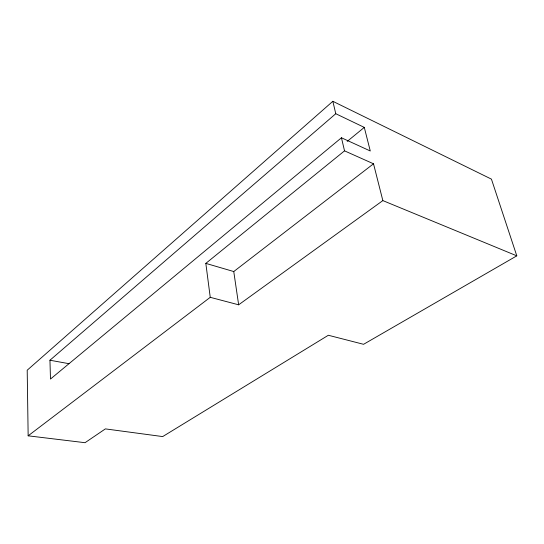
<?xml version="1.0" encoding="UTF-8"?>
<svg xmlns="http://www.w3.org/2000/svg" width="544" height="544" viewBox="0 0 544 544"><rect width="100%" height="100%" fill="white"/><g stroke="black" fill="none" stroke-linecap="round" stroke-linejoin="round"><path stroke-width="0.82" d="M332.846 101.3L27.2 370.212L28.152 435.819L85.041 442.7L105.38 428.89L162.683 436.58L328.345 335.26L363.576 344.304L516.8 255.843L491.436 179.132L332.846 101.3L335.77 113.716L364.29 127.398L370.274 150.987L341.442 137.775L50.483 379.046L49.953 360.23L335.77 113.716M347.222 141.392L364.29 127.398M28.152 435.819L210.242 297.323L205.829 263.378L344.529 150.851L373.517 163.798L382.847 200.593L516.8 255.843M205.829 263.378L233.757 271.544L373.517 163.798M210.242 297.323L238.646 304.81L382.847 200.593M49.953 360.23L68.952 363.684M341.442 137.775L344.529 150.851M233.757 271.544L238.646 304.81"/></g></svg>
